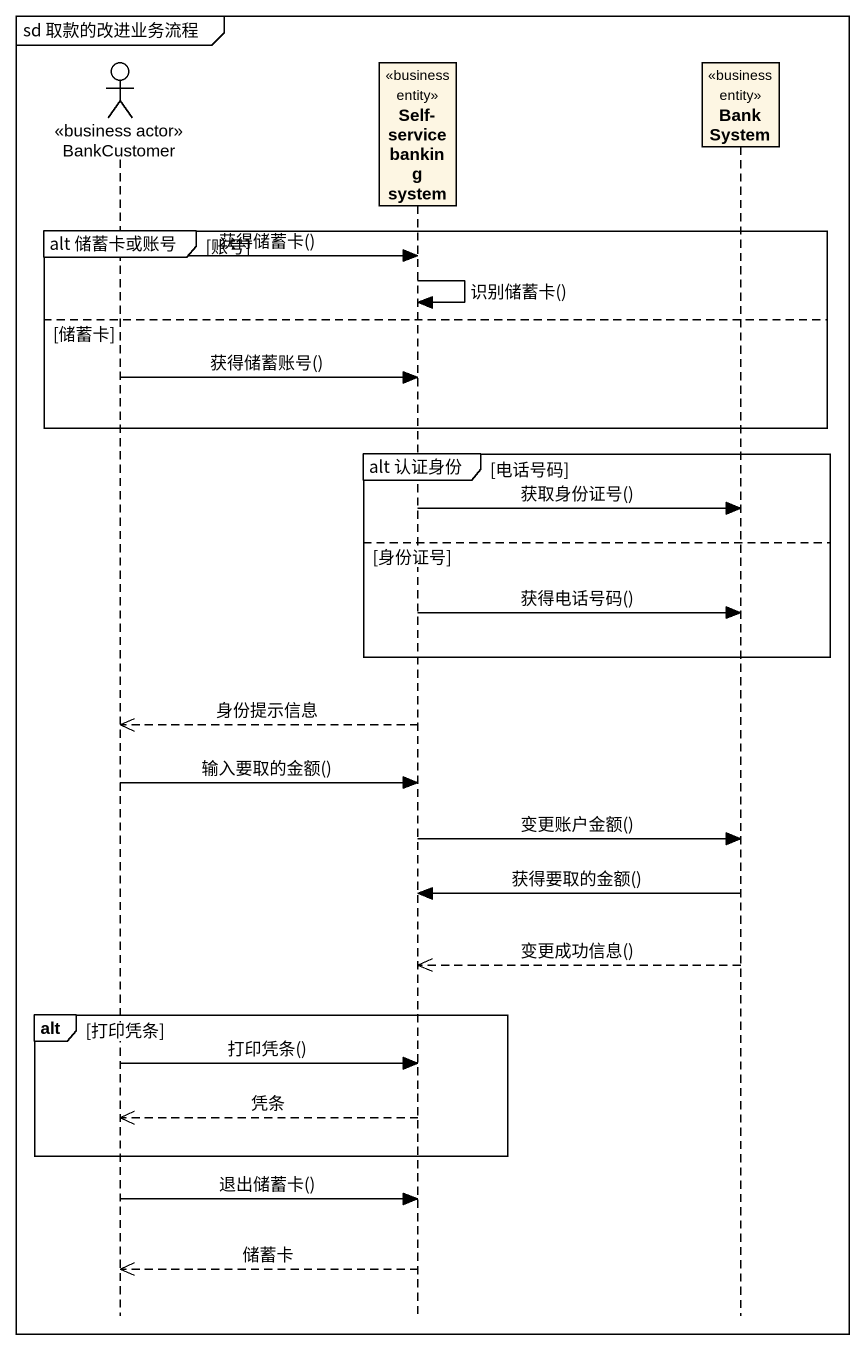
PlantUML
@startuml
mainframe sd 取款的改进业务流程
hide footbox
actor BankCustomer <<business actor>>
participant "Self-service banking system" as Self_service_banking_system <<business entity>>
participant BankSystem <<business entity>>

group alt 储蓄卡或账号 [账号]
  BankCustomer -> Self_service_banking_system : 获得储蓄卡()
  Self_service_banking_system -> Self_service_banking_system : 识别储蓄卡()
else 储蓄卡
  BankCustomer -> Self_service_banking_system : 获得储蓄账号()
end
group alt 认证身份 [电话号码]
  Self_service_banking_system -> BankSystem : 获取身份证号()
else 身份证号
  Self_service_banking_system -> BankSystem : 获得电话号码()
end
Self_service_banking_system -->> BankCustomer : 身份提示信息
BankCustomer -> Self_service_banking_system : 输入要取的金额()
Self_service_banking_system -> BankSystem : 变更账户金额()
BankSystem -> Self_service_banking_system : 获得要取的金额()
BankSystem -->> Self_service_banking_system : 变更成功信息()
alt 打印凭条
  BankCustomer -> Self_service_banking_system : 打印凭条()
  Self_service_banking_system -->> BankCustomer : 凭条
end
BankCustomer -> Self_service_banking_system : 退出储蓄卡()
Self_service_banking_system -->> BankCustomer : 储蓄卡
@enduml
